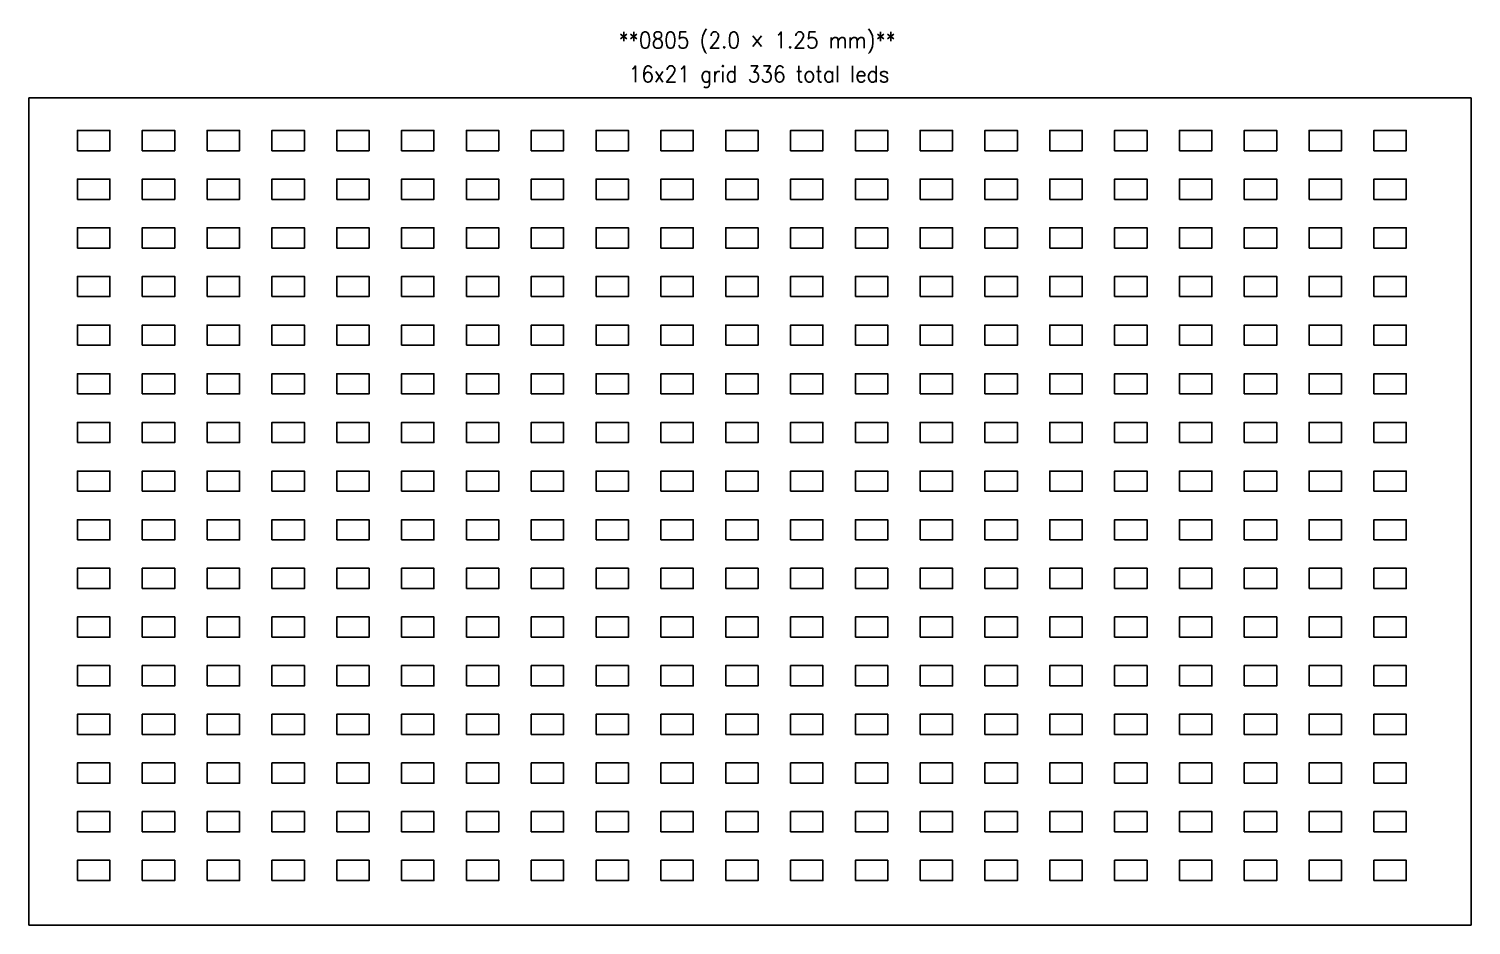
# Model space of a CAD drawing. Extents: x 0 to 315, y -70 to 144.
# Drawn here: x 100 to 189, y 0 to 55.3 of the extents above; entities that cross this region are included whole.
import ezdxf
from ezdxf.enums import TextEntityAlignment as Align

# ---------------------------------------------------------------- set-up
doc = ezdxf.new("R2010")
doc.units = 0
doc.layers.get('0').update_dxf_attribs({"linetype": 'CONTINUOUS', "lineweight": 25})
doc.styles.get("Standard").update_dxf_attribs({"font": 'standard'})

msp = doc.modelspace()

# ---------------------------------------------------------------- linework, layer by layer
for points in [[(100, 0), (189, 0), (189, 51), (100, 51)], [(103, 47.75), (105, 47.75), (105, 49), (103, 49)], [(107, 47.75), (109, 47.75), (109, 49), (107, 49)], [(111, 47.75), (113, 47.75), (113, 49), (111, 49)], [(115, 47.75), (117, 47.75), (117, 49), (115, 49)], [(119, 47.75), (121, 47.75), (121, 49), (119, 49)], [(123, 47.75), (125, 47.75), (125, 49), (123, 49)], [(127, 47.75), (129, 47.75), (129, 49), (127, 49)], [(131, 47.75), (133, 47.75), (133, 49), (131, 49)], [(135, 47.75), (137, 47.75), (137, 49), (135, 49)], [(139, 47.75), (141, 47.75), (141, 49), (139, 49)], [(143, 47.75), (145, 47.75), (145, 49), (143, 49)], [(147, 47.75), (149, 47.75), (149, 49), (147, 49)], [(151, 47.75), (153, 47.75), (153, 49), (151, 49)], [(155, 47.75), (157, 47.75), (157, 49), (155, 49)], [(159, 47.75), (161, 47.75), (161, 49), (159, 49)], [(163, 47.75), (165, 47.75), (165, 49), (163, 49)], [(167, 47.75), (169, 47.75), (169, 49), (167, 49)], [(171, 47.75), (173, 47.75), (173, 49), (171, 49)], [(175, 47.75), (177, 47.75), (177, 49), (175, 49)], [(179, 47.75), (181, 47.75), (181, 49), (179, 49)], [(183, 47.75), (185, 47.75), (185, 49), (183, 49)], [(103, 44.75), (105, 44.75), (105, 46), (103, 46)], [(107, 44.75), (109, 44.75), (109, 46), (107, 46)], [(111, 44.75), (113, 44.75), (113, 46), (111, 46)], [(115, 44.75), (117, 44.75), (117, 46), (115, 46)], [(119, 44.75), (121, 44.75), (121, 46), (119, 46)], [(123, 44.75), (125, 44.75), (125, 46), (123, 46)], [(127, 44.75), (129, 44.75), (129, 46), (127, 46)], [(131, 44.75), (133, 44.75), (133, 46), (131, 46)], [(135, 44.75), (137, 44.75), (137, 46), (135, 46)], [(139, 44.75), (141, 44.75), (141, 46), (139, 46)], [(143, 44.75), (145, 44.75), (145, 46), (143, 46)], [(147, 44.75), (149, 44.75), (149, 46), (147, 46)], [(151, 44.75), (153, 44.75), (153, 46), (151, 46)], [(155, 44.75), (157, 44.75), (157, 46), (155, 46)], [(159, 44.75), (161, 44.75), (161, 46), (159, 46)], [(163, 44.75), (165, 44.75), (165, 46), (163, 46)], [(167, 44.75), (169, 44.75), (169, 46), (167, 46)], [(171, 44.75), (173, 44.75), (173, 46), (171, 46)], [(175, 44.75), (177, 44.75), (177, 46), (175, 46)], [(179, 44.75), (181, 44.75), (181, 46), (179, 46)], [(183, 44.75), (185, 44.75), (185, 46), (183, 46)], [(103, 41.75), (105, 41.75), (105, 43), (103, 43)], [(107, 41.75), (109, 41.75), (109, 43), (107, 43)], [(111, 41.75), (113, 41.75), (113, 43), (111, 43)], [(115, 41.75), (117, 41.75), (117, 43), (115, 43)], [(119, 41.75), (121, 41.75), (121, 43), (119, 43)], [(123, 41.75), (125, 41.75), (125, 43), (123, 43)], [(127, 41.75), (129, 41.75), (129, 43), (127, 43)], [(131, 41.75), (133, 41.75), (133, 43), (131, 43)], [(135, 41.75), (137, 41.75), (137, 43), (135, 43)], [(139, 41.75), (141, 41.75), (141, 43), (139, 43)], [(143, 41.75), (145, 41.75), (145, 43), (143, 43)], [(147, 41.75), (149, 41.75), (149, 43), (147, 43)], [(151, 41.75), (153, 41.75), (153, 43), (151, 43)], [(155, 41.75), (157, 41.75), (157, 43), (155, 43)], [(159, 41.75), (161, 41.75), (161, 43), (159, 43)], [(163, 41.75), (165, 41.75), (165, 43), (163, 43)], [(167, 41.75), (169, 41.75), (169, 43), (167, 43)], [(171, 41.75), (173, 41.75), (173, 43), (171, 43)], [(175, 41.75), (177, 41.75), (177, 43), (175, 43)], [(179, 41.75), (181, 41.75), (181, 43), (179, 43)], [(183, 41.75), (185, 41.75), (185, 43), (183, 43)], [(103, 38.75), (105, 38.75), (105, 40), (103, 40)], [(107, 38.75), (109, 38.75), (109, 40), (107, 40)], [(111, 38.75), (113, 38.75), (113, 40), (111, 40)], [(115, 38.75), (117, 38.75), (117, 40), (115, 40)], [(119, 38.75), (121, 38.75), (121, 40), (119, 40)], [(123, 38.75), (125, 38.75), (125, 40), (123, 40)], [(127, 38.75), (129, 38.75), (129, 40), (127, 40)], [(131, 38.75), (133, 38.75), (133, 40), (131, 40)], [(135, 38.75), (137, 38.75), (137, 40), (135, 40)], [(139, 38.75), (141, 38.75), (141, 40), (139, 40)], [(143, 38.75), (145, 38.75), (145, 40), (143, 40)], [(147, 38.75), (149, 38.75), (149, 40), (147, 40)], [(151, 38.75), (153, 38.75), (153, 40), (151, 40)], [(155, 38.75), (157, 38.75), (157, 40), (155, 40)], [(159, 38.75), (161, 38.75), (161, 40), (159, 40)], [(163, 38.75), (165, 38.75), (165, 40), (163, 40)], [(167, 38.75), (169, 38.75), (169, 40), (167, 40)], [(171, 38.75), (173, 38.75), (173, 40), (171, 40)], [(175, 38.75), (177, 38.75), (177, 40), (175, 40)], [(179, 38.75), (181, 38.75), (181, 40), (179, 40)], [(183, 38.75), (185, 38.75), (185, 40), (183, 40)], [(103, 35.75), (105, 35.75), (105, 37), (103, 37)], [(107, 35.75), (109, 35.75), (109, 37), (107, 37)], [(111, 35.75), (113, 35.75), (113, 37), (111, 37)], [(115, 35.75), (117, 35.75), (117, 37), (115, 37)], [(119, 35.75), (121, 35.75), (121, 37), (119, 37)], [(123, 35.75), (125, 35.75), (125, 37), (123, 37)], [(127, 35.75), (129, 35.75), (129, 37), (127, 37)], [(131, 35.75), (133, 35.75), (133, 37), (131, 37)], [(135, 35.75), (137, 35.75), (137, 37), (135, 37)], [(139, 35.75), (141, 35.75), (141, 37), (139, 37)], [(143, 35.75), (145, 35.75), (145, 37), (143, 37)], [(147, 35.75), (149, 35.75), (149, 37), (147, 37)], [(151, 35.75), (153, 35.75), (153, 37), (151, 37)], [(155, 35.75), (157, 35.75), (157, 37), (155, 37)], [(159, 35.75), (161, 35.75), (161, 37), (159, 37)], [(163, 35.75), (165, 35.75), (165, 37), (163, 37)], [(167, 35.75), (169, 35.75), (169, 37), (167, 37)], [(171, 35.75), (173, 35.75), (173, 37), (171, 37)], [(175, 35.75), (177, 35.75), (177, 37), (175, 37)], [(179, 35.75), (181, 35.75), (181, 37), (179, 37)], [(183, 35.75), (185, 35.75), (185, 37), (183, 37)], [(103, 32.75), (105, 32.75), (105, 34), (103, 34)], [(107, 32.75), (109, 32.75), (109, 34), (107, 34)], [(111, 32.75), (113, 32.75), (113, 34), (111, 34)], [(115, 32.75), (117, 32.75), (117, 34), (115, 34)], [(119, 32.75), (121, 32.75), (121, 34), (119, 34)], [(123, 32.75), (125, 32.75), (125, 34), (123, 34)], [(127, 32.75), (129, 32.75), (129, 34), (127, 34)], [(131, 32.75), (133, 32.75), (133, 34), (131, 34)], [(135, 32.75), (137, 32.75), (137, 34), (135, 34)], [(139, 32.75), (141, 32.75), (141, 34), (139, 34)], [(143, 32.75), (145, 32.75), (145, 34), (143, 34)], [(147, 32.75), (149, 32.75), (149, 34), (147, 34)], [(151, 32.75), (153, 32.75), (153, 34), (151, 34)], [(155, 32.75), (157, 32.75), (157, 34), (155, 34)], [(159, 32.75), (161, 32.75), (161, 34), (159, 34)], [(163, 32.75), (165, 32.75), (165, 34), (163, 34)], [(167, 32.75), (169, 32.75), (169, 34), (167, 34)], [(171, 32.75), (173, 32.75), (173, 34), (171, 34)], [(175, 32.75), (177, 32.75), (177, 34), (175, 34)], [(179, 32.75), (181, 32.75), (181, 34), (179, 34)], [(183, 32.75), (185, 32.75), (185, 34), (183, 34)], [(103, 29.75), (105, 29.75), (105, 31), (103, 31)], [(107, 29.75), (109, 29.75), (109, 31), (107, 31)], [(111, 29.75), (113, 29.75), (113, 31), (111, 31)], [(115, 29.75), (117, 29.75), (117, 31), (115, 31)], [(119, 29.75), (121, 29.75), (121, 31), (119, 31)], [(123, 29.75), (125, 29.75), (125, 31), (123, 31)], [(127, 29.75), (129, 29.75), (129, 31), (127, 31)], [(131, 29.75), (133, 29.75), (133, 31), (131, 31)], [(135, 29.75), (137, 29.75), (137, 31), (135, 31)], [(139, 29.75), (141, 29.75), (141, 31), (139, 31)], [(143, 29.75), (145, 29.75), (145, 31), (143, 31)], [(147, 29.75), (149, 29.75), (149, 31), (147, 31)], [(151, 29.75), (153, 29.75), (153, 31), (151, 31)], [(155, 29.75), (157, 29.75), (157, 31), (155, 31)], [(159, 29.75), (161, 29.75), (161, 31), (159, 31)], [(163, 29.75), (165, 29.75), (165, 31), (163, 31)], [(167, 29.75), (169, 29.75), (169, 31), (167, 31)], [(171, 29.75), (173, 29.75), (173, 31), (171, 31)], [(175, 29.75), (177, 29.75), (177, 31), (175, 31)], [(179, 29.75), (181, 29.75), (181, 31), (179, 31)], [(183, 29.75), (185, 29.75), (185, 31), (183, 31)], [(103, 26.75), (105, 26.75), (105, 28), (103, 28)], [(107, 26.75), (109, 26.75), (109, 28), (107, 28)], [(111, 26.75), (113, 26.75), (113, 28), (111, 28)], [(115, 26.75), (117, 26.75), (117, 28), (115, 28)], [(119, 26.75), (121, 26.75), (121, 28), (119, 28)], [(123, 26.75), (125, 26.75), (125, 28), (123, 28)], [(127, 26.75), (129, 26.75), (129, 28), (127, 28)], [(131, 26.75), (133, 26.75), (133, 28), (131, 28)], [(135, 26.75), (137, 26.75), (137, 28), (135, 28)], [(139, 26.75), (141, 26.75), (141, 28), (139, 28)], [(143, 26.75), (145, 26.75), (145, 28), (143, 28)], [(147, 26.75), (149, 26.75), (149, 28), (147, 28)], [(151, 26.75), (153, 26.75), (153, 28), (151, 28)], [(155, 26.75), (157, 26.75), (157, 28), (155, 28)], [(159, 26.75), (161, 26.75), (161, 28), (159, 28)], [(163, 26.75), (165, 26.75), (165, 28), (163, 28)], [(167, 26.75), (169, 26.75), (169, 28), (167, 28)], [(171, 26.75), (173, 26.75), (173, 28), (171, 28)], [(175, 26.75), (177, 26.75), (177, 28), (175, 28)], [(179, 26.75), (181, 26.75), (181, 28), (179, 28)], [(183, 26.75), (185, 26.75), (185, 28), (183, 28)], [(103, 23.75), (105, 23.75), (105, 25), (103, 25)], [(107, 23.75), (109, 23.75), (109, 25), (107, 25)], [(111, 23.75), (113, 23.75), (113, 25), (111, 25)], [(115, 23.75), (117, 23.75), (117, 25), (115, 25)], [(119, 23.75), (121, 23.75), (121, 25), (119, 25)], [(123, 23.75), (125, 23.75), (125, 25), (123, 25)], [(127, 23.75), (129, 23.75), (129, 25), (127, 25)], [(131, 23.75), (133, 23.75), (133, 25), (131, 25)], [(135, 23.75), (137, 23.75), (137, 25), (135, 25)], [(139, 23.75), (141, 23.75), (141, 25), (139, 25)], [(143, 23.75), (145, 23.75), (145, 25), (143, 25)], [(147, 23.75), (149, 23.75), (149, 25), (147, 25)], [(151, 23.75), (153, 23.75), (153, 25), (151, 25)], [(155, 23.75), (157, 23.75), (157, 25), (155, 25)], [(159, 23.75), (161, 23.75), (161, 25), (159, 25)], [(163, 23.75), (165, 23.75), (165, 25), (163, 25)], [(167, 23.75), (169, 23.75), (169, 25), (167, 25)], [(171, 23.75), (173, 23.75), (173, 25), (171, 25)], [(175, 23.75), (177, 23.75), (177, 25), (175, 25)], [(179, 23.75), (181, 23.75), (181, 25), (179, 25)], [(183, 23.75), (185, 23.75), (185, 25), (183, 25)], [(103, 20.75), (105, 20.75), (105, 22), (103, 22)], [(107, 20.75), (109, 20.75), (109, 22), (107, 22)], [(111, 20.75), (113, 20.75), (113, 22), (111, 22)], [(115, 20.75), (117, 20.75), (117, 22), (115, 22)], [(119, 20.75), (121, 20.75), (121, 22), (119, 22)], [(123, 20.75), (125, 20.75), (125, 22), (123, 22)], [(127, 20.75), (129, 20.75), (129, 22), (127, 22)], [(131, 20.75), (133, 20.75), (133, 22), (131, 22)], [(135, 20.75), (137, 20.75), (137, 22), (135, 22)], [(139, 20.75), (141, 20.75), (141, 22), (139, 22)], [(143, 20.75), (145, 20.75), (145, 22), (143, 22)], [(147, 20.75), (149, 20.75), (149, 22), (147, 22)], [(151, 20.75), (153, 20.75), (153, 22), (151, 22)], [(155, 20.75), (157, 20.75), (157, 22), (155, 22)], [(159, 20.75), (161, 20.75), (161, 22), (159, 22)], [(163, 20.75), (165, 20.75), (165, 22), (163, 22)], [(167, 20.75), (169, 20.75), (169, 22), (167, 22)], [(171, 20.75), (173, 20.75), (173, 22), (171, 22)], [(175, 20.75), (177, 20.75), (177, 22), (175, 22)], [(179, 20.75), (181, 20.75), (181, 22), (179, 22)], [(183, 20.75), (185, 20.75), (185, 22), (183, 22)], [(103, 17.75), (105, 17.75), (105, 19), (103, 19)], [(107, 17.75), (109, 17.75), (109, 19), (107, 19)], [(111, 17.75), (113, 17.75), (113, 19), (111, 19)], [(115, 17.75), (117, 17.75), (117, 19), (115, 19)], [(119, 17.75), (121, 17.75), (121, 19), (119, 19)], [(123, 17.75), (125, 17.75), (125, 19), (123, 19)], [(127, 17.75), (129, 17.75), (129, 19), (127, 19)], [(131, 17.75), (133, 17.75), (133, 19), (131, 19)], [(135, 17.75), (137, 17.75), (137, 19), (135, 19)], [(139, 17.75), (141, 17.75), (141, 19), (139, 19)], [(143, 17.75), (145, 17.75), (145, 19), (143, 19)], [(147, 17.75), (149, 17.75), (149, 19), (147, 19)], [(151, 17.75), (153, 17.75), (153, 19), (151, 19)], [(155, 17.75), (157, 17.75), (157, 19), (155, 19)], [(159, 17.75), (161, 17.75), (161, 19), (159, 19)], [(163, 17.75), (165, 17.75), (165, 19), (163, 19)], [(167, 17.75), (169, 17.75), (169, 19), (167, 19)], [(171, 17.75), (173, 17.75), (173, 19), (171, 19)], [(175, 17.75), (177, 17.75), (177, 19), (175, 19)], [(179, 17.75), (181, 17.75), (181, 19), (179, 19)], [(183, 17.75), (185, 17.75), (185, 19), (183, 19)], [(103, 14.75), (105, 14.75), (105, 16), (103, 16)], [(107, 14.75), (109, 14.75), (109, 16), (107, 16)], [(111, 14.75), (113, 14.75), (113, 16), (111, 16)], [(115, 14.75), (117, 14.75), (117, 16), (115, 16)], [(119, 14.75), (121, 14.75), (121, 16), (119, 16)], [(123, 14.75), (125, 14.75), (125, 16), (123, 16)], [(127, 14.75), (129, 14.75), (129, 16), (127, 16)], [(131, 14.75), (133, 14.75), (133, 16), (131, 16)], [(135, 14.75), (137, 14.75), (137, 16), (135, 16)], [(139, 14.75), (141, 14.75), (141, 16), (139, 16)], [(143, 14.75), (145, 14.75), (145, 16), (143, 16)], [(147, 14.75), (149, 14.75), (149, 16), (147, 16)], [(151, 14.75), (153, 14.75), (153, 16), (151, 16)], [(155, 14.75), (157, 14.75), (157, 16), (155, 16)], [(159, 14.75), (161, 14.75), (161, 16), (159, 16)], [(163, 14.75), (165, 14.75), (165, 16), (163, 16)], [(167, 14.75), (169, 14.75), (169, 16), (167, 16)], [(171, 14.75), (173, 14.75), (173, 16), (171, 16)], [(175, 14.75), (177, 14.75), (177, 16), (175, 16)], [(179, 14.75), (181, 14.75), (181, 16), (179, 16)], [(183, 14.75), (185, 14.75), (185, 16), (183, 16)], [(103, 11.75), (105, 11.75), (105, 13), (103, 13)], [(107, 11.75), (109, 11.75), (109, 13), (107, 13)], [(111, 11.75), (113, 11.75), (113, 13), (111, 13)], [(115, 11.75), (117, 11.75), (117, 13), (115, 13)], [(119, 11.75), (121, 11.75), (121, 13), (119, 13)], [(123, 11.75), (125, 11.75), (125, 13), (123, 13)], [(127, 11.75), (129, 11.75), (129, 13), (127, 13)], [(131, 11.75), (133, 11.75), (133, 13), (131, 13)], [(135, 11.75), (137, 11.75), (137, 13), (135, 13)], [(139, 11.75), (141, 11.75), (141, 13), (139, 13)], [(143, 11.75), (145, 11.75), (145, 13), (143, 13)], [(147, 11.75), (149, 11.75), (149, 13), (147, 13)], [(151, 11.75), (153, 11.75), (153, 13), (151, 13)], [(155, 11.75), (157, 11.75), (157, 13), (155, 13)], [(159, 11.75), (161, 11.75), (161, 13), (159, 13)], [(163, 11.75), (165, 11.75), (165, 13), (163, 13)], [(167, 11.75), (169, 11.75), (169, 13), (167, 13)], [(171, 11.75), (173, 11.75), (173, 13), (171, 13)], [(175, 11.75), (177, 11.75), (177, 13), (175, 13)], [(179, 11.75), (181, 11.75), (181, 13), (179, 13)], [(183, 11.75), (185, 11.75), (185, 13), (183, 13)], [(103, 8.75), (105, 8.75), (105, 10), (103, 10)], [(107, 8.75), (109, 8.75), (109, 10), (107, 10)], [(111, 8.75), (113, 8.75), (113, 10), (111, 10)], [(115, 8.75), (117, 8.75), (117, 10), (115, 10)], [(119, 8.75), (121, 8.75), (121, 10), (119, 10)], [(123, 8.75), (125, 8.75), (125, 10), (123, 10)], [(127, 8.75), (129, 8.75), (129, 10), (127, 10)], [(131, 8.75), (133, 8.75), (133, 10), (131, 10)], [(135, 8.75), (137, 8.75), (137, 10), (135, 10)], [(139, 8.75), (141, 8.75), (141, 10), (139, 10)], [(143, 8.75), (145, 8.75), (145, 10), (143, 10)], [(147, 8.75), (149, 8.75), (149, 10), (147, 10)], [(151, 8.75), (153, 8.75), (153, 10), (151, 10)], [(155, 8.75), (157, 8.75), (157, 10), (155, 10)], [(159, 8.75), (161, 8.75), (161, 10), (159, 10)], [(163, 8.75), (165, 8.75), (165, 10), (163, 10)], [(167, 8.75), (169, 8.75), (169, 10), (167, 10)], [(171, 8.75), (173, 8.75), (173, 10), (171, 10)], [(175, 8.75), (177, 8.75), (177, 10), (175, 10)], [(179, 8.75), (181, 8.75), (181, 10), (179, 10)], [(183, 8.75), (185, 8.75), (185, 10), (183, 10)], [(103, 5.75), (105, 5.75), (105, 7), (103, 7)], [(107, 5.75), (109, 5.75), (109, 7), (107, 7)], [(111, 5.75), (113, 5.75), (113, 7), (111, 7)], [(115, 5.75), (117, 5.75), (117, 7), (115, 7)], [(119, 5.75), (121, 5.75), (121, 7), (119, 7)], [(123, 5.75), (125, 5.75), (125, 7), (123, 7)], [(127, 5.75), (129, 5.75), (129, 7), (127, 7)], [(131, 5.75), (133, 5.75), (133, 7), (131, 7)], [(135, 5.75), (137, 5.75), (137, 7), (135, 7)], [(139, 5.75), (141, 5.75), (141, 7), (139, 7)], [(143, 5.75), (145, 5.75), (145, 7), (143, 7)], [(147, 5.75), (149, 5.75), (149, 7), (147, 7)], [(151, 5.75), (153, 5.75), (153, 7), (151, 7)], [(155, 5.75), (157, 5.75), (157, 7), (155, 7)], [(159, 5.75), (161, 5.75), (161, 7), (159, 7)], [(163, 5.75), (165, 5.75), (165, 7), (163, 7)], [(167, 5.75), (169, 5.75), (169, 7), (167, 7)], [(171, 5.75), (173, 5.75), (173, 7), (171, 7)], [(175, 5.75), (177, 5.75), (177, 7), (175, 7)], [(179, 5.75), (181, 5.75), (181, 7), (179, 7)], [(183, 5.75), (185, 5.75), (185, 7), (183, 7)], [(103, 2.75), (105, 2.75), (105, 4), (103, 4)], [(107, 2.75), (109, 2.75), (109, 4), (107, 4)], [(111, 2.75), (113, 2.75), (113, 4), (111, 4)], [(115, 2.75), (117, 2.75), (117, 4), (115, 4)], [(119, 2.75), (121, 2.75), (121, 4), (119, 4)], [(123, 2.75), (125, 2.75), (125, 4), (123, 4)], [(127, 2.75), (129, 2.75), (129, 4), (127, 4)], [(131, 2.75), (133, 2.75), (133, 4), (131, 4)], [(135, 2.75), (137, 2.75), (137, 4), (135, 4)], [(139, 2.75), (141, 2.75), (141, 4), (139, 4)], [(143, 2.75), (145, 2.75), (145, 4), (143, 4)], [(147, 2.75), (149, 2.75), (149, 4), (147, 4)], [(151, 2.75), (153, 2.75), (153, 4), (151, 4)], [(155, 2.75), (157, 2.75), (157, 4), (155, 4)], [(159, 2.75), (161, 2.75), (161, 4), (159, 4)], [(163, 2.75), (165, 2.75), (165, 4), (163, 4)], [(167, 2.75), (169, 2.75), (169, 4), (167, 4)], [(171, 2.75), (173, 2.75), (173, 4), (171, 4)], [(175, 2.75), (177, 2.75), (177, 4), (175, 4)], [(179, 2.75), (181, 2.75), (181, 4), (179, 4)], [(183, 2.75), (185, 2.75), (185, 4), (183, 4)]]:
    msp.add_lwpolyline(points, close=True)

# ---------------------------------------------------------------- texts
for s, p in [('**0805 (2.0 × 1.25 mm)**', (144.944, 54.5)), ('16x21 grid 336 total leds', (145.056, 52.333))]:
    msp.add_text(s, height=1).set_placement(p, align=Align.MIDDLE)

doc.saveas('drawing.dxf')
